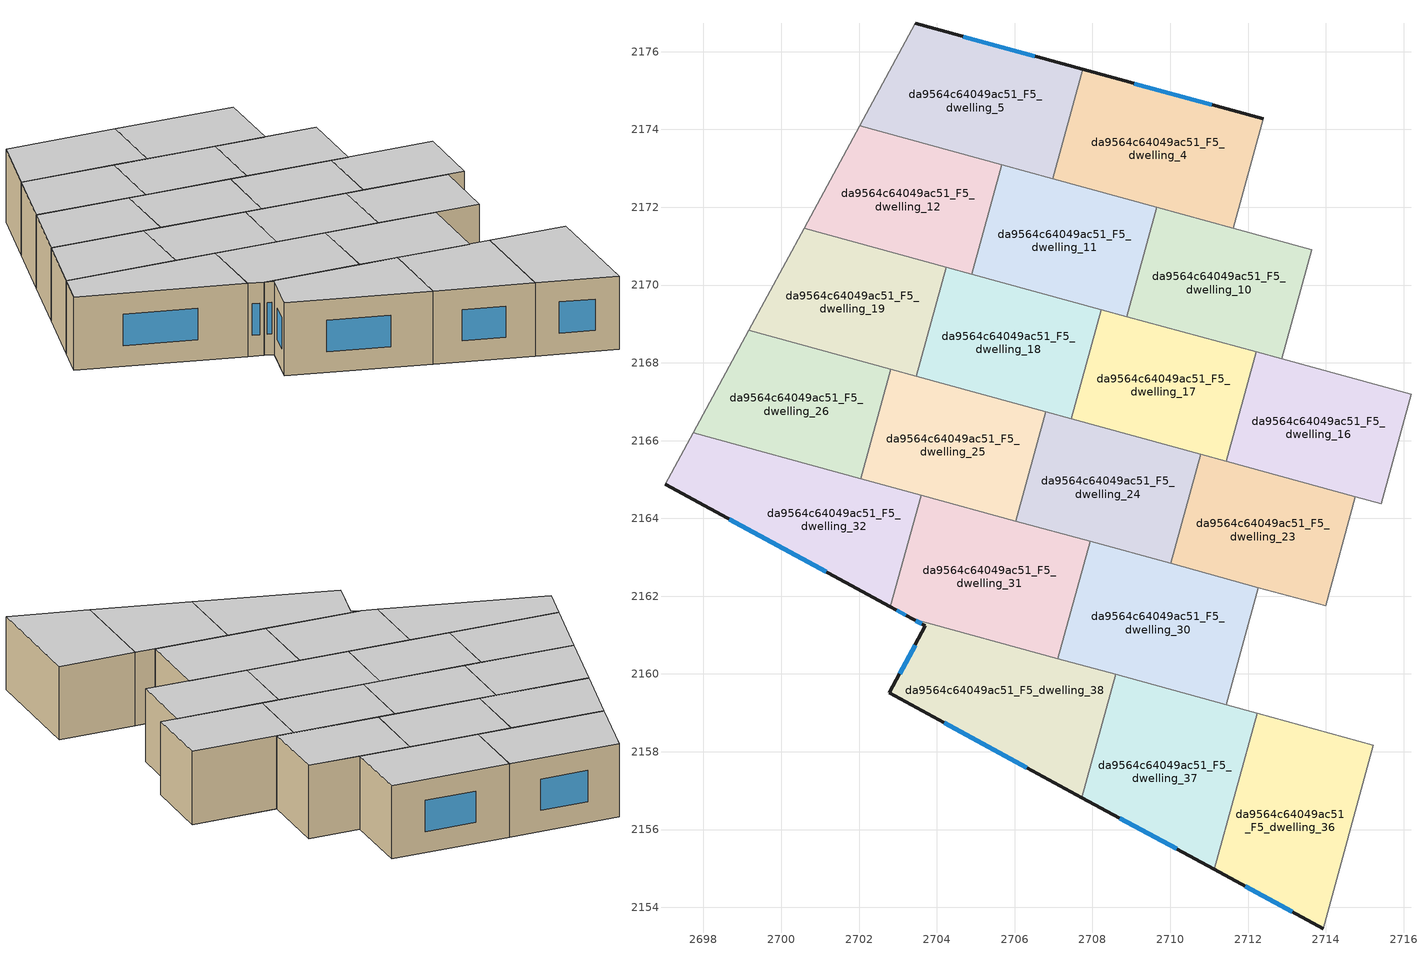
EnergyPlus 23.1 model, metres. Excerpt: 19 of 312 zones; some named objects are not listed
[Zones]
da9564c64049ac51_F5_dwelling_10
 floor to da9564c64049ac51_F4_dwelling_10 (EU_floor_Construction): 2713.63,2170.91 2712.86,2168.1 2708.88,2169.19 2709.65,2172 z15
 wall to da9564c64049ac51_F5_dwelling_9 (EU_wall_Construction): 2712.86,2168.1 2713.63,2170.91 z15:18
 wall to da9564c64049ac51_F5_dwelling_11 (EU_wall_Construction): 2709.65,2172 2708.88,2169.19 z15:18
 wall to da9564c64049ac51_F5_dwelling_17 (EU_wall_Construction): 2708.88,2169.19 2712.21,2168.28 z15:18
 wall to da9564c64049ac51_F5_dwelling_3 (EU_wall_Construction): 2713.63,2170.91 2711.62,2171.46 z15:18
 wall to da9564c64049ac51_F5_dwelling_16 (EU_wall_Construction): 2712.21,2168.28 2712.86,2168.1 z15:18
 wall to da9564c64049ac51_F5_dwelling_4 (EU_wall_Construction): 2711.62,2171.46 2709.65,2172 z15:18
 ceiling to da9564c64049ac51_F6_dwelling_10 (EU_floor_Construction): 2712.86,2168.1 2713.63,2170.91 2709.65,2172 2708.88,2169.19 z18
da9564c64049ac51_F5_dwelling_11
 floor to da9564c64049ac51_F4_dwelling_11 (EU_floor_Construction): 2709.65,2172 2708.88,2169.19 2704.9,2170.28 2705.67,2173.09 z15
 wall to da9564c64049ac51_F5_dwelling_12 (EU_wall_Construction): 2705.67,2173.09 2704.9,2170.28 z15:18
 wall to da9564c64049ac51_F5_dwelling_18 (EU_wall_Construction): 2704.9,2170.28 2708.22,2169.37 z15:18
 wall to da9564c64049ac51_F5_dwelling_4 (EU_wall_Construction): 2709.65,2172 2706.98,2172.73 z15:18
 wall to da9564c64049ac51_F5_dwelling_17 (EU_wall_Construction): 2708.22,2169.37 2708.88,2169.19 z15:18
 wall to da9564c64049ac51_F5_dwelling_5 (EU_wall_Construction): 2706.98,2172.73 2705.67,2173.09 z15:18
 ceiling to da9564c64049ac51_F6_dwelling_11 (EU_floor_Construction): 2708.88,2169.19 2709.65,2172 2705.67,2173.09 2704.9,2170.28 z18
da9564c64049ac51_F5_dwelling_12
 floor to da9564c64049ac51_F4_dwelling_12 (EU_floor_Construction): 2705.67,2173.09 2704.9,2170.28 2700.59,2171.46 2702.01,2174.09 z15
 wall adiabatic (EU_wall_Construction): 2702.01,2174.09 2700.59,2171.46 z15:18
 wall to da9564c64049ac51_F5_dwelling_19 (EU_wall_Construction): 2700.59,2171.46 2704.24,2170.46 z15:18
 wall to da9564c64049ac51_F5_dwelling_5 (EU_wall_Construction): 2705.67,2173.09 2702.01,2174.09 z15:18
 wall to da9564c64049ac51_F5_dwelling_18 (EU_wall_Construction): 2704.24,2170.46 2704.9,2170.28 z15:18
 ceiling to da9564c64049ac51_F6_dwelling_12 (EU_floor_Construction): 2704.9,2170.28 2705.67,2173.09 2702.01,2174.09 2700.59,2171.46 z18
da9564c64049ac51_F5_dwelling_16
 floor to da9564c64049ac51_F4_dwelling_16 (EU_floor_Construction): 2716.19,2167.19 2715.42,2164.38 2711.44,2165.47 2712.21,2168.28 z15
 wall to da9564c64049ac51_F5_dwelling_15 (EU_wall_Construction): 2715.42,2164.38 2716.19,2167.19 z15:18
 wall to da9564c64049ac51_F5_dwelling_17 (EU_wall_Construction): 2712.21,2168.28 2711.44,2165.47 z15:18
 wall to da9564c64049ac51_F5_dwelling_23 (EU_wall_Construction): 2711.44,2165.47 2714.76,2164.56 z15:18
 wall to da9564c64049ac51_F5_dwelling_9 (EU_wall_Construction): 2716.19,2167.19 2712.86,2168.1 z15:18
 wall to da9564c64049ac51_F5_dwelling_22 (EU_wall_Construction): 2714.76,2164.56 2715.42,2164.38 z15:18
 ceiling to da9564c64049ac51_F6_dwelling_16 (EU_floor_Construction): 2715.42,2164.38 2716.19,2167.19 2712.21,2168.28 2711.44,2165.47 z18
da9564c64049ac51_F5_dwelling_17
 floor to da9564c64049ac51_F4_dwelling_17 (EU_floor_Construction): 2712.21,2168.28 2711.44,2165.47 2707.45,2166.56 2708.22,2169.37 z15
 wall to da9564c64049ac51_F5_dwelling_18 (EU_wall_Construction): 2708.22,2169.37 2707.45,2166.56 z15:18
 wall to da9564c64049ac51_F5_dwelling_24 (EU_wall_Construction): 2707.45,2166.56 2710.78,2165.65 z15:18
 wall to da9564c64049ac51_F5_dwelling_23 (EU_wall_Construction): 2710.78,2165.65 2711.44,2165.47 z15:18
 ceiling to da9564c64049ac51_F6_dwelling_17 (EU_floor_Construction): 2711.44,2165.47 2712.21,2168.28 2708.22,2169.37 2707.45,2166.56 z18
da9564c64049ac51_F5_dwelling_18
 floor to da9564c64049ac51_F4_dwelling_18 (EU_floor_Construction): 2708.22,2169.37 2707.45,2166.56 2703.47,2167.65 2704.24,2170.46 z15
 wall to da9564c64049ac51_F5_dwelling_19 (EU_wall_Construction): 2704.24,2170.46 2703.47,2167.65 z15:18
 wall to da9564c64049ac51_F5_dwelling_25 (EU_wall_Construction): 2703.47,2167.65 2706.79,2166.74 z15:18
 wall to da9564c64049ac51_F5_dwelling_24 (EU_wall_Construction): 2706.79,2166.74 2707.45,2166.56 z15:18
 ceiling to da9564c64049ac51_F6_dwelling_18 (EU_floor_Construction): 2707.45,2166.56 2708.22,2169.37 2704.24,2170.46 2703.47,2167.65 z18
da9564c64049ac51_F5_dwelling_19
 floor to da9564c64049ac51_F4_dwelling_19 (EU_floor_Construction): 2704.24,2170.46 2703.47,2167.65 2699.16,2168.83 2700.59,2171.46 z15
 wall adiabatic (EU_wall_Construction): 2700.59,2171.46 2699.16,2168.83 z15:18
 wall to da9564c64049ac51_F5_dwelling_26 (EU_wall_Construction): 2699.16,2168.83 2702.81,2167.83 z15:18
 wall to da9564c64049ac51_F5_dwelling_25 (EU_wall_Construction): 2702.81,2167.83 2703.47,2167.65 z15:18
 ceiling to da9564c64049ac51_F6_dwelling_19 (EU_floor_Construction): 2703.47,2167.65 2704.24,2170.46 2700.59,2171.46 2699.16,2168.83 z18
da9564c64049ac51_F5_dwelling_23
 floor to da9564c64049ac51_F4_dwelling_23 (EU_floor_Construction): 2714.76,2164.56 2713.99,2161.75 2710.01,2162.84 2710.78,2165.65 z15
 wall to da9564c64049ac51_F5_dwelling_22 (EU_wall_Construction): 2713.99,2161.75 2714.76,2164.56 z15:18
 wall to da9564c64049ac51_F5_dwelling_24 (EU_wall_Construction): 2710.78,2165.65 2710.01,2162.84 z15:18
 wall to da9564c64049ac51_F5_dwelling_30 (EU_wall_Construction): 2710.01,2162.84 2712.27,2162.22 z15:18
 wall to da9564c64049ac51_F5_dwelling_29 (EU_wall_Construction): 2712.27,2162.22 2713.99,2161.75 z15:18
 ceiling to da9564c64049ac51_F6_dwelling_23 (EU_floor_Construction): 2713.99,2161.75 2714.76,2164.56 2710.78,2165.65 2710.01,2162.84 z18
da9564c64049ac51_F5_dwelling_24
 floor to da9564c64049ac51_F4_dwelling_24 (EU_floor_Construction): 2710.78,2165.65 2710.01,2162.84 2706.03,2163.93 2706.79,2166.74 z15
 wall to da9564c64049ac51_F5_dwelling_25 (EU_wall_Construction): 2706.79,2166.74 2706.03,2163.93 z15:18
 wall to da9564c64049ac51_F5_dwelling_31 (EU_wall_Construction): 2706.03,2163.93 2707.94,2163.41 z15:18
 wall to da9564c64049ac51_F5_dwelling_30 (EU_wall_Construction): 2707.94,2163.41 2710.01,2162.84 z15:18
 ceiling to da9564c64049ac51_F6_dwelling_24 (EU_floor_Construction): 2710.01,2162.84 2710.78,2165.65 2706.79,2166.74 2706.03,2163.93 z18
da9564c64049ac51_F5_dwelling_25
 floor to da9564c64049ac51_F4_dwelling_25 (EU_floor_Construction): 2706.79,2166.74 2706.03,2163.93 2702.04,2165.02 2702.81,2167.83 z15
 wall to da9564c64049ac51_F5_dwelling_26 (EU_wall_Construction): 2702.81,2167.83 2702.04,2165.02 z15:18
 wall to da9564c64049ac51_F5_dwelling_32 (EU_wall_Construction): 2702.04,2165.02 2703.59,2164.6 z15:18
 wall to da9564c64049ac51_F5_dwelling_31 (EU_wall_Construction): 2703.59,2164.6 2706.03,2163.93 z15:18
 ceiling to da9564c64049ac51_F6_dwelling_25 (EU_floor_Construction): 2706.03,2163.93 2706.79,2166.74 2702.81,2167.83 2702.04,2165.02 z18
da9564c64049ac51_F5_dwelling_26
 floor to da9564c64049ac51_F4_dwelling_26 (EU_floor_Construction): 2702.81,2167.83 2702.04,2165.02 2697.73,2166.2 2699.16,2168.83 z15
 wall adiabatic (EU_wall_Construction): 2699.16,2168.83 2697.73,2166.2 z15:18
 wall to da9564c64049ac51_F5_dwelling_32 (EU_wall_Construction): 2697.73,2166.2 2702.04,2165.02 z15:18
 ceiling to da9564c64049ac51_F6_dwelling_26 (EU_floor_Construction): 2702.04,2165.02 2702.81,2167.83 2699.16,2168.83 2697.73,2166.2 z18
da9564c64049ac51_F5_dwelling_30
 floor to da9564c64049ac51_F4_dwelling_30 (EU_floor_Construction): 2712.27,2162.22 2711.44,2159.21 2707.11,2160.39 2707.94,2163.41 z15
 wall to da9564c64049ac51_F5_dwelling_29 (EU_wall_Construction): 2711.44,2159.21 2712.27,2162.22 z15:18
 wall to da9564c64049ac51_F5_dwelling_31 (EU_wall_Construction): 2707.94,2163.41 2707.11,2160.39 z15:18
 wall to da9564c64049ac51_F5_dwelling_37 (EU_wall_Construction): 2708.6,2159.99 2711.44,2159.21 z15:18
 wall to da9564c64049ac51_F5_dwelling_38 (EU_wall_Construction): 2707.11,2160.39 2708.6,2159.99 z15:18
 ceiling to da9564c64049ac51_F6_dwelling_30 (EU_floor_Construction): 2711.44,2159.21 2712.27,2162.22 2707.94,2163.41 2707.11,2160.39 z18
da9564c64049ac51_F5_dwelling_31
 floor to da9564c64049ac51_F4_dwelling_31 (EU_floor_Construction): 2707.94,2163.41 2707.11,2160.39 2703.36,2161.42 2702.81,2161.72 2703.59,2164.6 z15
 wall outside (EU_wall_Construction): 2702.81,2161.72 2703.36,2161.42 z15:18
 wall to da9564c64049ac51_F5_dwelling_32 (EU_wall_Construction): 2703.59,2164.6 2702.81,2161.72 z15:18
 wall to da9564c64049ac51_F5_dwelling_38 (EU_wall_Construction): 2703.36,2161.42 2707.11,2160.39 z15:18
 window (EU_Window_Construction): 2702.97,2161.64 2703.21,2161.51 z15.86:17.14
 ceiling to da9564c64049ac51_F6_dwelling_31 (EU_floor_Construction): 2707.11,2160.39 2707.94,2163.41 2703.59,2164.6 2702.81,2161.72 2703.36,2161.42 z18
da9564c64049ac51_F5_dwelling_32
 floor to da9564c64049ac51_F4_dwelling_32 (EU_floor_Construction): 2703.59,2164.6 2702.81,2161.72 2697.01,2164.88 2697.73,2166.2 z15
 wall outside (EU_wall_Construction): 2697.01,2164.88 2702.81,2161.72 z15:18
 wall adiabatic (EU_wall_Construction): 2697.73,2166.2 2697.01,2164.88 z15:18
 window (EU_Window_Construction): 2698.67,2163.98 2701.15,2162.63 z15.86:17.14
 ceiling to da9564c64049ac51_F6_dwelling_32 (EU_floor_Construction): 2702.81,2161.72 2703.59,2164.6 2697.73,2166.2 2697.01,2164.88 z18
da9564c64049ac51_F5_dwelling_36
 floor to da9564c64049ac51_F4_dwelling_36 (EU_floor_Construction): 2715.22,2158.17 2713.93,2153.46 2711.13,2154.98 2712.23,2158.99 z15
 wall outside (EU_wall_Construction): 2711.13,2154.98 2713.93,2153.46 z15:18
 wall to da9564c64049ac51_F5_dwelling_35 (EU_wall_Construction): 2713.93,2153.46 2715.22,2158.17 z15:18
 wall to da9564c64049ac51_F5_dwelling_37 (EU_wall_Construction): 2712.23,2158.99 2711.13,2154.98 z15:18
 wall to da9564c64049ac51_F5_dwelling_29 (EU_wall_Construction): 2715.22,2158.17 2712.23,2158.99 z15:18
 window (EU_Window_Construction): 2711.93,2154.54 2713.13,2153.89 z15.86:17.14
 ceiling to da9564c64049ac51_F6_dwelling_36 (EU_floor_Construction): 2713.93,2153.46 2715.22,2158.17 2712.23,2158.99 2711.13,2154.98 z18
da9564c64049ac51_F5_dwelling_37
 floor to da9564c64049ac51_F4_dwelling_37 (EU_floor_Construction): 2712.23,2158.99 2711.13,2154.98 2707.73,2156.82 2708.6,2159.99 z15
 wall outside (EU_wall_Construction): 2707.73,2156.82 2711.13,2154.98 z15:18
 wall to da9564c64049ac51_F5_dwelling_38 (EU_wall_Construction): 2708.6,2159.99 2707.73,2156.82 z15:18
 wall to da9564c64049ac51_F5_dwelling_29 (EU_wall_Construction): 2712.23,2158.99 2711.44,2159.21 z15:18
 window (EU_Window_Construction): 2708.7,2156.3 2710.16,2155.5 z15.86:17.14
 ceiling to da9564c64049ac51_F6_dwelling_37 (EU_floor_Construction): 2711.13,2154.98 2712.23,2158.99 2708.6,2159.99 2707.73,2156.82 z18
da9564c64049ac51_F5_dwelling_38
 floor to da9564c64049ac51_F4_dwelling_38 (EU_floor_Construction): 2708.6,2159.99 2707.73,2156.82 2702.77,2159.52 2703.71,2161.24 2703.36,2161.42 z15
 wall outside (EU_wall_Construction): 2703.36,2161.42 2703.71,2161.24 2702.77,2159.52 2707.73,2156.82 z15:18
 window (EU_Window_Construction): 2704.19,2158.75 2706.31,2157.59 / 2703.44,2160.74 2703.04,2160.01 / 2703.46,2161.37 2703.61,2161.29 z15.86:17.14
 ceiling to da9564c64049ac51_F6_dwelling_38 (EU_floor_Construction): 2707.73,2156.82 2708.6,2159.99 2703.36,2161.42 2703.71,2161.24 2702.77,2159.52 z18
da9564c64049ac51_F5_dwelling_4
 floor to da9564c64049ac51_F4_dwelling_4 (EU_floor_Construction): 2712.39,2174.27 2711.62,2171.46 2706.98,2172.73 2707.75,2175.54 z15
 wall outside (EU_wall_Construction): 2712.39,2174.27 2707.75,2175.54 z15:18
 wall to da9564c64049ac51_F5_dwelling_3 (EU_wall_Construction): 2711.62,2171.46 2712.39,2174.27 z15:18
 wall to da9564c64049ac51_F5_dwelling_5 (EU_wall_Construction): 2707.75,2175.54 2706.98,2172.73 z15:18
 window (EU_Window_Construction): 2711.07,2174.63 2709.08,2175.18 z15.86:17.14
 ceiling to da9564c64049ac51_F6_dwelling_4 (EU_floor_Construction): 2711.62,2171.46 2712.39,2174.27 2707.75,2175.54 2706.98,2172.73 z18
da9564c64049ac51_F5_dwelling_5
 floor to da9564c64049ac51_F4_dwelling_5 (EU_floor_Construction): 2707.75,2175.54 2706.98,2172.73 2702.01,2174.09 2703.45,2176.72 z15
 wall outside (EU_wall_Construction): 2707.75,2175.54 2703.45,2176.72 z15:18
 wall adiabatic (EU_wall_Construction): 2703.45,2176.72 2702.01,2174.09 z15:18
 window (EU_Window_Construction): 2706.52,2175.88 2704.68,2176.39 z15.86:17.14
 ceiling to da9564c64049ac51_F6_dwelling_5 (EU_floor_Construction): 2706.98,2172.73 2707.75,2175.54 2703.45,2176.72 2702.01,2174.09 z18
[Building]
EU S2 Campaign: North Axis=0; Terrain=City; Solar Distribution=FullExterior
[Site:Location]
Helsinki-Vantaa.AP: Latitude=60.317; Longitude=24.963; Time Zone=2; Elevation=54.6
[SizingPeriod:WeatherFileDays]
AnnualSizingPeriod: Begin Month=1; Begin Day of Month=1; End Month=12; End Day of Month=31; Day of Week for Start Day=Monday; Use Weather File Daylight Saving Period=No; Use Weather File Rain and Snow Indicators=No
[MATERIAL]
EU_InternalMass_Material: Roughness=MediumRough; Thickness=0.1; Conductivity=1; Density=1800; Specific Heat=900; Thermal Absorptance=0.9; Solar Absorptance=0.7; Visible Absorptance=0.7
[MATERIAL:NOMASS] Roughness=MediumRough; Thermal Absorptance=0.9; Solar Absorptance=0.7; Visible Absorptance=0.7
Name | Thermal Resistance
EU_wall_NoMass | 5.91765
EU_floor_NoMass | 6.2875
[WINDOWMATERIAL:SIMPLEGLAZINGSYSTEM]
EU_Window_SimpleGlazing: UFactor=0.994035; Solar Heat Gain Coefficient=0.7; Visible Transmittance=0.7
[CONSTRUCTION]
EU_wall_Construction: EU_wall_NoMass
EU_floor_Construction: EU_floor_NoMass
EU_Window_Construction: EU_Window_SimpleGlazing
EU_InternalMass_Construction: EU_InternalMass_Material
[ZONE] Type=1; Multiplier=1; Ceiling Height=autocalculate; Floor Area=autocalculate; Part of Total Floor Area=Yes
Name | Volume
da9564c64049ac51_F5_dwelling_10 | 36.0784
da9564c64049ac51_F5_dwelling_11 | 36.0806
da9564c64049ac51_F5_dwelling_12 | 36.0828
da9564c64049ac51_F5_dwelling_16 | 36.0857
da9564c64049ac51_F5_dwelling_17 | 36.0798
da9564c64049ac51_F5_dwelling_18; da9564c64049ac51_F5_dwelling_24 | 36.082
da9564c64049ac51_F5_dwelling_19 | 36.0769
da9564c64049ac51_F5_dwelling_23; da9564c64049ac51_F5_dwelling_25 | 36.0791
da9564c64049ac51_F5_dwelling_26 | 36.0732
da9564c64049ac51_F5_dwelling_30; da9564c64049ac51_F5_dwelling_4 | 42.0872
da9564c64049ac51_F5_dwelling_31 | 42.093
da9564c64049ac51_F5_dwelling_32 | 42.0959
da9564c64049ac51_F5_dwelling_36 | 42.1003
da9564c64049ac51_F5_dwelling_37 | 42.0967
da9564c64049ac51_F5_dwelling_38 | 42.09375
da9564c64049ac51_F5_dwelling_5 | 42.0886
[INTERNALMASS] Construction=EU_InternalMass_Construction
Name | Zone or ZoneList | Surface Area
da9564c64049ac51_F5_dwelling_4_EU_InternalMass | da9564c64049ac51_F5_dwelling_4 | 14.0291
da9564c64049ac51_F5_dwelling_5_EU_InternalMass | da9564c64049ac51_F5_dwelling_5 | 14.0296
da9564c64049ac51_F5_dwelling_10_EU_InternalMass | da9564c64049ac51_F5_dwelling_10 | 12.0265
da9564c64049ac51_F5_dwelling_11_EU_InternalMass | da9564c64049ac51_F5_dwelling_11 | 12.0265
da9564c64049ac51_F5_dwelling_12_EU_InternalMass | da9564c64049ac51_F5_dwelling_12 | 12.0277
da9564c64049ac51_F5_dwelling_16_EU_InternalMass | da9564c64049ac51_F5_dwelling_16 | 12.0288
da9564c64049ac51_F5_dwelling_17_EU_InternalMass | da9564c64049ac51_F5_dwelling_17 | 12.0265
da9564c64049ac51_F5_dwelling_18_EU_InternalMass | da9564c64049ac51_F5_dwelling_18 | 12.0272
da9564c64049ac51_F5_dwelling_19_EU_InternalMass | da9564c64049ac51_F5_dwelling_19 | 12.0258
da9564c64049ac51_F5_dwelling_23_EU_InternalMass | da9564c64049ac51_F5_dwelling_23 | 12.0265
da9564c64049ac51_F5_dwelling_24_EU_InternalMass | da9564c64049ac51_F5_dwelling_24 | 12.0272
da9564c64049ac51_F5_dwelling_25_EU_InternalMass | da9564c64049ac51_F5_dwelling_25 | 12.0265
da9564c64049ac51_F5_dwelling_26_EU_InternalMass | da9564c64049ac51_F5_dwelling_26 | 12.0243
da9564c64049ac51_F5_dwelling_30_EU_InternalMass | da9564c64049ac51_F5_dwelling_30 | 14.0294
da9564c64049ac51_F5_dwelling_31_EU_InternalMass | da9564c64049ac51_F5_dwelling_31 | 14.0308
da9564c64049ac51_F5_dwelling_32_EU_InternalMass | da9564c64049ac51_F5_dwelling_32 | 14.032
da9564c64049ac51_F5_dwelling_36_EU_InternalMass | da9564c64049ac51_F5_dwelling_36 | 14.0335
da9564c64049ac51_F5_dwelling_37_EU_InternalMass | da9564c64049ac51_F5_dwelling_37 | 14.0321
da9564c64049ac51_F5_dwelling_38_EU_InternalMass | da9564c64049ac51_F5_dwelling_38 | 14.0313
[OTHEREQUIPMENT] Fuel Type=Electricity; Design Level Calculation Method=Watts/Area; Power per Zone Floor Area=1; Fraction Latent=0; Fraction Radiant=0; Fraction Lost=0; Carbon Dioxide Generation Rate=0; EndUse Subcategory=EU_Step8_InternalGains
Name | Zone or ZoneList or Space or SpaceList | Schedule
EU_Step8_InternalGain_da9564c64049ac51_F5_dwelling_4_f000 | da9564c64049ac51_F5_dwelling_4 | EU_Step8_GainSchedule_da9564c64049ac51_F5_dwelling_4_f000
EU_Step8_InternalGain_da9564c64049ac51_F5_dwelling_5_f000 | da9564c64049ac51_F5_dwelling_5 | EU_Step8_GainSchedule_da9564c64049ac51_F5_dwelling_5_f000
EU_Step8_InternalGain_da9564c64049ac51_F5_dwelling_10_f000 | da9564c64049ac51_F5_dwelling_10 | EU_Step8_GainSchedule_da9564c64049ac51_F5_dwelling_10_f000
EU_Step8_InternalGain_da9564c64049ac51_F5_dwelling_11_f000 | da9564c64049ac51_F5_dwelling_11 | EU_Step8_GainSchedule_da9564c64049ac51_F5_dwelling_11_f000
EU_Step8_InternalGain_da9564c64049ac51_F5_dwelling_12_f000 | da9564c64049ac51_F5_dwelling_12 | EU_Step8_GainSchedule_da9564c64049ac51_F5_dwelling_12_f000
EU_Step8_InternalGain_da9564c64049ac51_F5_dwelling_16_f000 | da9564c64049ac51_F5_dwelling_16 | EU_Step8_GainSchedule_da9564c64049ac51_F5_dwelling_16_f000
EU_Step8_InternalGain_da9564c64049ac51_F5_dwelling_17_f000 | da9564c64049ac51_F5_dwelling_17 | EU_Step8_GainSchedule_da9564c64049ac51_F5_dwelling_17_f000
EU_Step8_InternalGain_da9564c64049ac51_F5_dwelling_18_f000 | da9564c64049ac51_F5_dwelling_18 | EU_Step8_GainSchedule_da9564c64049ac51_F5_dwelling_18_f000
EU_Step8_InternalGain_da9564c64049ac51_F5_dwelling_19_f000 | da9564c64049ac51_F5_dwelling_19 | EU_Step8_GainSchedule_da9564c64049ac51_F5_dwelling_19_f000
EU_Step8_InternalGain_da9564c64049ac51_F5_dwelling_23_f000 | da9564c64049ac51_F5_dwelling_23 | EU_Step8_GainSchedule_da9564c64049ac51_F5_dwelling_23_f000
EU_Step8_InternalGain_da9564c64049ac51_F5_dwelling_24_f000 | da9564c64049ac51_F5_dwelling_24 | EU_Step8_GainSchedule_da9564c64049ac51_F5_dwelling_24_f000
EU_Step8_InternalGain_da9564c64049ac51_F5_dwelling_25_f000 | da9564c64049ac51_F5_dwelling_25 | EU_Step8_GainSchedule_da9564c64049ac51_F5_dwelling_25_f000
EU_Step8_InternalGain_da9564c64049ac51_F5_dwelling_26_f000 | da9564c64049ac51_F5_dwelling_26 | EU_Step8_GainSchedule_da9564c64049ac51_F5_dwelling_26_f000
EU_Step8_InternalGain_da9564c64049ac51_F5_dwelling_30_f000 | da9564c64049ac51_F5_dwelling_30 | EU_Step8_GainSchedule_da9564c64049ac51_F5_dwelling_30_f000
EU_Step8_InternalGain_da9564c64049ac51_F5_dwelling_31_f000 | da9564c64049ac51_F5_dwelling_31 | EU_Step8_GainSchedule_da9564c64049ac51_F5_dwelling_31_f000
EU_Step8_InternalGain_da9564c64049ac51_F5_dwelling_32_f000 | da9564c64049ac51_F5_dwelling_32 | EU_Step8_GainSchedule_da9564c64049ac51_F5_dwelling_32_f000
EU_Step8_InternalGain_da9564c64049ac51_F5_dwelling_36_f000 | da9564c64049ac51_F5_dwelling_36 | EU_Step8_GainSchedule_da9564c64049ac51_F5_dwelling_36_f000
EU_Step8_InternalGain_da9564c64049ac51_F5_dwelling_37_f000 | da9564c64049ac51_F5_dwelling_37 | EU_Step8_GainSchedule_da9564c64049ac51_F5_dwelling_37_f000
EU_Step8_InternalGain_da9564c64049ac51_F5_dwelling_38_f000 | da9564c64049ac51_F5_dwelling_38 | EU_Step8_GainSchedule_da9564c64049ac51_F5_dwelling_38_f000
[ZONEVENTILATION:DESIGNFLOWRATE] Schedule=EU_AlwaysOn; Design Flow Rate Calculation Method=AirChanges/Hour; Air Changes per Hour=0.596421; Ventilation Type=Natural; Fan Pressure Rise=0; Fan Total Efficiency=1; Constant Term Coefficient=1; Temperature Term Coefficient=0; Velocity Term Coefficient=0; Velocity Squared Term Coefficient=0; Minimum Indoor Temperature=-100; Maximum Indoor Temperature=100; Delta Temperature=-100; Minimum Outdoor Temperature=-100; Maximum Outdoor Temperature=100; Maximum Wind Speed=40
Name | Zone or ZoneList or Space or SpaceList
EU_ConstantAir_da9564c64049ac51_F5_dwelling_4 | da9564c64049ac51_F5_dwelling_4
EU_ConstantAir_da9564c64049ac51_F5_dwelling_5 | da9564c64049ac51_F5_dwelling_5
EU_ConstantAir_da9564c64049ac51_F5_dwelling_10 | da9564c64049ac51_F5_dwelling_10
EU_ConstantAir_da9564c64049ac51_F5_dwelling_11 | da9564c64049ac51_F5_dwelling_11
EU_ConstantAir_da9564c64049ac51_F5_dwelling_12 | da9564c64049ac51_F5_dwelling_12
EU_ConstantAir_da9564c64049ac51_F5_dwelling_16 | da9564c64049ac51_F5_dwelling_16
EU_ConstantAir_da9564c64049ac51_F5_dwelling_17 | da9564c64049ac51_F5_dwelling_17
EU_ConstantAir_da9564c64049ac51_F5_dwelling_18 | da9564c64049ac51_F5_dwelling_18
EU_ConstantAir_da9564c64049ac51_F5_dwelling_19 | da9564c64049ac51_F5_dwelling_19
EU_ConstantAir_da9564c64049ac51_F5_dwelling_23 | da9564c64049ac51_F5_dwelling_23
EU_ConstantAir_da9564c64049ac51_F5_dwelling_24 | da9564c64049ac51_F5_dwelling_24
EU_ConstantAir_da9564c64049ac51_F5_dwelling_25 | da9564c64049ac51_F5_dwelling_25
EU_ConstantAir_da9564c64049ac51_F5_dwelling_26 | da9564c64049ac51_F5_dwelling_26
EU_ConstantAir_da9564c64049ac51_F5_dwelling_30 | da9564c64049ac51_F5_dwelling_30
EU_ConstantAir_da9564c64049ac51_F5_dwelling_31 | da9564c64049ac51_F5_dwelling_31
EU_ConstantAir_da9564c64049ac51_F5_dwelling_32 | da9564c64049ac51_F5_dwelling_32
EU_ConstantAir_da9564c64049ac51_F5_dwelling_36 | da9564c64049ac51_F5_dwelling_36
EU_ConstantAir_da9564c64049ac51_F5_dwelling_37 | da9564c64049ac51_F5_dwelling_37
EU_ConstantAir_da9564c64049ac51_F5_dwelling_38 | da9564c64049ac51_F5_dwelling_38
[HVACTEMPLATE:ZONE:IDEALLOADSAIRSYSTEM] System Availability Schedule=EU_AlwaysOn; Maximum Heating Supply Air Temperature=50; Minimum Cooling Supply Air Temperature=13; Maximum Heating Supply Air Humidity Ratio=0.0156; Minimum Cooling Supply Air Humidity Ratio=0.0077; Heating Limit=NoLimit; Cooling Limit=NoLimit; Heating Availability Schedule=EU_AlwaysOn; Cooling Availability Schedule=EU_CoolingOff; Dehumidification Control Type=ConstantSensibleHeatRatio; Cooling Sensible Heat Ratio=0.7; Dehumidification Setpoint=60; Humidification Control Type=None; Humidification Setpoint=30; Outdoor Air Method=None; Outdoor Air Flow Rate per Person=0.00944; Outdoor Air Flow Rate per Zone Floor Area=0; Outdoor Air Flow Rate per Zone=0; Demand Controlled Ventilation Type=None; Outdoor Air Economizer Type=NoEconomizer; Heat Recovery Type=None; Sensible Heat Recovery Effectiveness=0.7; Latent Heat Recovery Effectiveness=0.65
Name | Template Thermostat
da9564c64049ac51_F5_dwelling_4 | EU_HeatOnly_da9564c64049ac51_F5_dwelling_4
da9564c64049ac51_F5_dwelling_5 | EU_HeatOnly_da9564c64049ac51_F5_dwelling_5
da9564c64049ac51_F5_dwelling_10 | EU_HeatOnly_da9564c64049ac51_F5_dwelling_10
da9564c64049ac51_F5_dwelling_11 | EU_HeatOnly_da9564c64049ac51_F5_dwelling_11
da9564c64049ac51_F5_dwelling_12 | EU_HeatOnly_da9564c64049ac51_F5_dwelling_12
da9564c64049ac51_F5_dwelling_16 | EU_HeatOnly_da9564c64049ac51_F5_dwelling_16
da9564c64049ac51_F5_dwelling_17 | EU_HeatOnly_da9564c64049ac51_F5_dwelling_17
da9564c64049ac51_F5_dwelling_18 | EU_HeatOnly_da9564c64049ac51_F5_dwelling_18
da9564c64049ac51_F5_dwelling_19 | EU_HeatOnly_da9564c64049ac51_F5_dwelling_19
da9564c64049ac51_F5_dwelling_23 | EU_HeatOnly_da9564c64049ac51_F5_dwelling_23
da9564c64049ac51_F5_dwelling_24 | EU_HeatOnly_da9564c64049ac51_F5_dwelling_24
da9564c64049ac51_F5_dwelling_25 | EU_HeatOnly_da9564c64049ac51_F5_dwelling_25
da9564c64049ac51_F5_dwelling_26 | EU_HeatOnly_da9564c64049ac51_F5_dwelling_26
da9564c64049ac51_F5_dwelling_30 | EU_HeatOnly_da9564c64049ac51_F5_dwelling_30
da9564c64049ac51_F5_dwelling_31 | EU_HeatOnly_da9564c64049ac51_F5_dwelling_31
da9564c64049ac51_F5_dwelling_32 | EU_HeatOnly_da9564c64049ac51_F5_dwelling_32
da9564c64049ac51_F5_dwelling_36 | EU_HeatOnly_da9564c64049ac51_F5_dwelling_36
da9564c64049ac51_F5_dwelling_37 | EU_HeatOnly_da9564c64049ac51_F5_dwelling_37
da9564c64049ac51_F5_dwelling_38 | EU_HeatOnly_da9564c64049ac51_F5_dwelling_38
[SIZING:ZONE] Zone Cooling Design Supply Air Temperature Input Method=SupplyAirTemperature; Zone Cooling Design Supply Air Temperature=13; Zone Heating Design Supply Air Temperature Input Method=SupplyAirTemperature; Zone Heating Design Supply Air Temperature=50; Zone Cooling Design Supply Air Humidity Ratio=0.008; Zone Heating Design Supply Air Humidity Ratio=0.008; Cooling Design Air Flow Method=DesignDay; Cooling Design Air Flow Rate=0; Cooling Minimum Air Flow per Zone Floor Area=0.000762; Cooling Minimum Air Flow=0; Cooling Minimum Air Flow Fraction=0.2; Heating Design Air Flow Method=DesignDay; Heating Design Air Flow Rate=0; Heating Maximum Air Flow per Zone Floor Area=0.002032; Heating Maximum Air Flow=0.141576; Heating Maximum Air Flow Fraction=0.3; Account for Dedicated Outdoor Air System=No; Dedicated Outdoor Air System Control Strategy=NeutralSupplyAir; Dedicated Outdoor Air Low Setpoint Temperature for Design=autosize; Dedicated Outdoor Air High Setpoint Temperature for Design=autosize; Zone Load Sizing Method=Sensible Load Only No Latent Load; Zone Latent Cooling Design Supply Air Humidity Ratio Input Method=HumidityRatioDifference; Zone Cooling Design Supply Air Humidity Ratio Difference=0.005; Zone Latent Heating Design Supply Air Humidity Ratio Input Method=HumidityRatioDifference; Zone Humidification Design Supply Air Humidity Ratio Difference=0.005
da9564c64049ac51_F5_dwelling_4; da9564c64049ac51_F5_dwelling_5; da9564c64049ac51_F5_dwelling_10; da9564c64049ac51_F5_dwelling_11; da9564c64049ac51_F5_dwelling_12; da9564c64049ac51_F5_dwelling_16; da9564c64049ac51_F5_dwelling_17; da9564c64049ac51_F5_dwelling_18; da9564c64049ac51_F5_dwelling_19; da9564c64049ac51_F5_dwelling_23; da9564c64049ac51_F5_dwelling_24; da9564c64049ac51_F5_dwelling_25; da9564c64049ac51_F5_dwelling_26; da9564c64049ac51_F5_dwelling_30; da9564c64049ac51_F5_dwelling_31; da9564c64049ac51_F5_dwelling_32; da9564c64049ac51_F5_dwelling_36; da9564c64049ac51_F5_dwelling_37; da9564c64049ac51_F5_dwelling_38
[SCHEDULE:CONSTANT]
Name | Hourly Value
EU_AlwaysOn | 1
EU_CoolingOff | 0
[SCHEDULE:FILE] Column Number=1; Rows to Skip at Top=0; Number of Hours of Data=8760; Column Separator=Comma; Interpolate to Timestep=No; Minutes per Item=60; Adjust Schedule for Daylight Savings=Yes
Name | File
EU_Step8_GainSchedule_da9564c64049ac51_F5_dwelling_4_f000 | ../../schedules/da9564c64049ac51/da9564c64049ac51_F5_dwelling_4_f000_gain.csv
EU_Step8_GainSchedule_da9564c64049ac51_F5_dwelling_5_f000 | ../../schedules/da9564c64049ac51/da9564c64049ac51_F5_dwelling_5_f000_gain.csv
EU_Step8_GainSchedule_da9564c64049ac51_F5_dwelling_10_f000 | ../../schedules/da9564c64049ac51/da9564c64049ac51_F5_dwelling_10_f000_gain.csv
EU_Step8_GainSchedule_da9564c64049ac51_F5_dwelling_11_f000 | ../../schedules/da9564c64049ac51/da9564c64049ac51_F5_dwelling_11_f000_gain.csv
EU_Step8_GainSchedule_da9564c64049ac51_F5_dwelling_12_f000 | ../../schedules/da9564c64049ac51/da9564c64049ac51_F5_dwelling_12_f000_gain.csv
EU_Step8_GainSchedule_da9564c64049ac51_F5_dwelling_16_f000 | ../../schedules/da9564c64049ac51/da9564c64049ac51_F5_dwelling_16_f000_gain.csv
EU_Step8_GainSchedule_da9564c64049ac51_F5_dwelling_17_f000 | ../../schedules/da9564c64049ac51/da9564c64049ac51_F5_dwelling_17_f000_gain.csv
EU_Step8_GainSchedule_da9564c64049ac51_F5_dwelling_18_f000 | ../../schedules/da9564c64049ac51/da9564c64049ac51_F5_dwelling_18_f000_gain.csv
EU_Step8_GainSchedule_da9564c64049ac51_F5_dwelling_19_f000 | ../../schedules/da9564c64049ac51/da9564c64049ac51_F5_dwelling_19_f000_gain.csv
EU_Step8_GainSchedule_da9564c64049ac51_F5_dwelling_23_f000 | ../../schedules/da9564c64049ac51/da9564c64049ac51_F5_dwelling_23_f000_gain.csv
EU_Step8_GainSchedule_da9564c64049ac51_F5_dwelling_24_f000 | ../../schedules/da9564c64049ac51/da9564c64049ac51_F5_dwelling_24_f000_gain.csv
EU_Step8_GainSchedule_da9564c64049ac51_F5_dwelling_25_f000 | ../../schedules/da9564c64049ac51/da9564c64049ac51_F5_dwelling_25_f000_gain.csv
EU_Step8_GainSchedule_da9564c64049ac51_F5_dwelling_26_f000 | ../../schedules/da9564c64049ac51/da9564c64049ac51_F5_dwelling_26_f000_gain.csv
EU_Step8_GainSchedule_da9564c64049ac51_F5_dwelling_30_f000 | ../../schedules/da9564c64049ac51/da9564c64049ac51_F5_dwelling_30_f000_gain.csv
EU_Step8_GainSchedule_da9564c64049ac51_F5_dwelling_31_f000 | ../../schedules/da9564c64049ac51/da9564c64049ac51_F5_dwelling_31_f000_gain.csv
EU_Step8_GainSchedule_da9564c64049ac51_F5_dwelling_32_f000 | ../../schedules/da9564c64049ac51/da9564c64049ac51_F5_dwelling_32_f000_gain.csv
EU_Step8_GainSchedule_da9564c64049ac51_F5_dwelling_36_f000 | ../../schedules/da9564c64049ac51/da9564c64049ac51_F5_dwelling_36_f000_gain.csv
EU_Step8_GainSchedule_da9564c64049ac51_F5_dwelling_37_f000 | ../../schedules/da9564c64049ac51/da9564c64049ac51_F5_dwelling_37_f000_gain.csv
EU_Step8_GainSchedule_da9564c64049ac51_F5_dwelling_38_f000 | ../../schedules/da9564c64049ac51/da9564c64049ac51_F5_dwelling_38_f000_gain.csv
